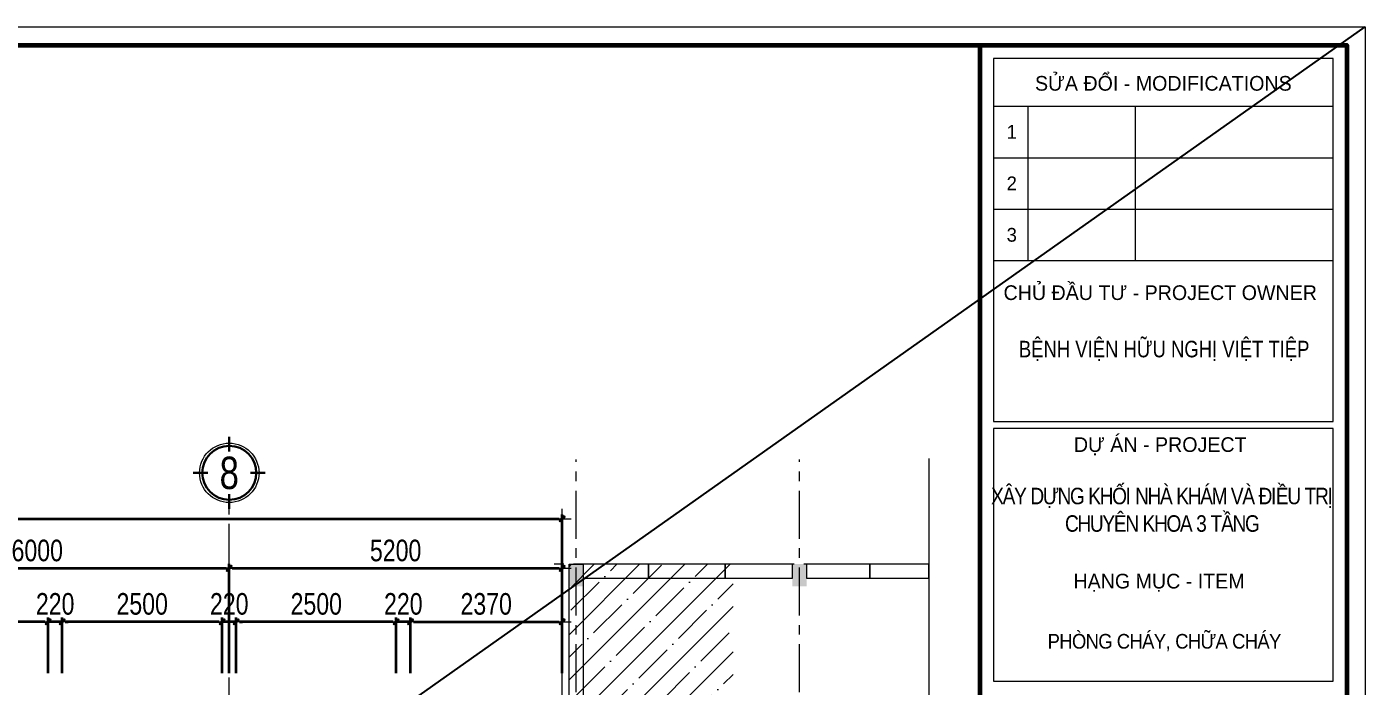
# Model space of a CAD drawing. Header units: millimetres. Extents: x 1109421 to 1726579, y -247837 to 144927.
# Drawn here: x 1495391 to 1516304, y -159132 to -148822 of the extents above; entities that cross this region are included whole.
import ezdxf
from ezdxf.enums import TextEntityAlignment as Align

# ---------------------------------------------------------------- set-up
doc = ezdxf.new("R2010")
doc.units = ezdxf.units.MM
doc.header["$LTSCALE"] = 600
doc.header["$MEASUREMENT"] = 0
doc.linetypes.add('CENTER', pattern=[2, 1.25, -0.25, 0.25, -0.25])
doc.linetypes.add('DASHED', pattern=[0.75, 0.5, -0.25])
doc.layers.get('0').update_dxf_attribs({"lineweight": 0})
doc.layers.get('Defpoints').update_dxf_attribs({"lineweight": 0})
for name, color, linetype, lineweight in [('08. Net Text', 3, 'Continuous', 13), ('cat1', 30, 'Continuous', 50), ('dim', 144, 'Continuous', 13), ('hatch1', 136, 'Continuous', 9), ('Khungten_LCDI', 7, 'Continuous', 25), ('LC ISO', 153, 'Continuous', 13), ('LC Khac', 4, 'Continuous', 9), ('LC Text1', 3, 'Continuous', 20), ('PCCC-BAO CHAY - DAY', 3, 'DASHED', 35), ('thay1', 63, 'Continuous', 18), ('truc', 76, 'CENTER', 9)]:
    doc.layers.add(name, color=color, linetype=linetype, lineweight=lineweight)
doc.layers.add('KCS_Plotter', color=11, linetype='Continuous', plot=False)
doc.styles.add('EG 1', font='VHAVANB.TTF')
doc.styles.add('HOATBIF', font='hoatbif.shx', dxfattribs={"width": 0.8})
doc.styles.add('Khungten', font='VHAVAN.TTF', dxfattribs={"width": 0.9, "height": 5000})
doc.styles.add('Tahoma', font='tahoma.ttf')
doc.styles.add('Text Khung Ten', font='VHAVAN.TTF')
doc.styles.add('Title', font='VHBLACK.TTF')
doc.dimstyles.new('1-135', dxfattribs={"dimscale": 135, "dimtxt": 2.5, "dimasz": 0.35, "dimexe": 0.5, "dimexo": 0, "dimgap": 0.8, "dimtad": 1, "dimdec": 0, "dimzin": 0, "dimdsep": 46, "dimtxsty": 'HOATBIF', "dimblk1": 'DOT', "dimblk2": 'DOT', "dimsah": 1, "dimcen": -1, "dimdle": 1, "dimclrd": 256, "dimclre": 256, "dimclrt": 4, "dimadec": 3, "dimazin": 2, "dimtfac": 0.333333, "dimtdec": 0, "dimtix": 1, "dimtmove": 2, "dimatfit": 3, "dimldrblk": 'DOT', "dimfxl": 1, "dimtvp": 0.833333, "dimtolj": 1, "dimtzin": 0, "dimarcsym": 0})

# ---------------------------------------------------------------- blocks, each defined once
blk = doc.blocks.new('t 2')
at = {"layer": 'LC Khac'}
for points in [[(-3380, -1984), (-3600, -1984), (-3600, -1634), (-3380, -1634)], [(110, -1984), (-110, -1984), (-110, -1634), (110, -1634)], [(-3600, -7448), (-3600, -7228), (-3250, -7228), (-3250, -7448)], [(-3380, -9544), (-3600, -9544), (-3600, -9324), (-3380, -9324)], [(110, -9544), (-110, -9544), (-110, -9324), (110, -9324)], [(-3380, -13058), (-3600, -13058), (-3600, -12838), (-3380, -12838)], [(-3380, -15934), (-3600, -15934), (-3600, -15714), (-3380, -15714)], [(110, -15934), (-110, -15934), (-110, -15714), (110, -15714)]]:
    blk.add_hatch(color=256, dxfattribs=at).paths.add_polyline_path(points)
at = {"layer": 'LC Khac', "ltscale": 5}
for p, q in [((-2630, -11344), (-2630, -14964)), ((-3380, -11829), (-1930, -11829)), ((-1880, -11829), (-1880, -14214)), ((-1880, -11829), (-1880, -11829)), ((-1610, -11829), (-1880, -11829)), ((-1610, -13369), (-1610, -11829)), ((-1560, -11829), (-110, -11829)), ((-110, -12094), (-110, -11829)), ((-3380, -12094), (-1930, -12094)), ((-1880, -12094), (-1880, -12094)), ((-1560, -12094), (-110, -12094)), ((-110, -15714), (-110, -12094)), ((-110, -12094), (110, -12094)), ((110, -15714), (110, -12094)), ((-3380, -12359), (-1930, -12359)), ((-1880, -12359), (-1880, -12359)), ((-1560, -12359), (-110, -12359)), ((-3380, -12624), (-1930, -12624)), ((-1560, -12624), (-110, -12624)), ((-3380, -12889), (-1930, -12889)), ((-1560, -12889), (-110, -12889)), ((-3380, -13154), (-1930, -13154)), ((-1610, -13369), (-110, -13104)), ((-1610, -13419), (-110, -13154)), ((-1560, -13154), (-398, -13154)), ((-3380, -13419), (-1930, -13419)), ((-1610, -14214), (-1610, -13419)), ((-1560, -13419), (-110, -13419)), ((-860, -14964), (-860, -13419)), ((-3380, -13684), (-1930, -13684)), ((-1560, -13684), (-110, -13684)), ((-3380, -13949), (-1930, -13949)), ((-1560, -13949), (-110, -13949)), ((-3380, -14214), (-1930, -14214)), ((-1880, -14214), (-1610, -14214)), ((-1560, -14214), (-110, -14214)), ((-1560, -14214), (-110, -14214)), ((-2630, -14964), (-860, -14964))]:
    blk.add_line(p, q, dxfattribs=at)
for points in [[(-3381, -7444), (-3601, -7444), (-3601, -1637), (-3381, -1637)], [(-3380, -1854), (-2360, -1854), (-2360, -1634), (-3380, -1634)], [(-2360, -1854), (-1160, -1854), (-1160, -1634), (-2360, -1634)], [(-1160, -1854), (-110, -1854), (-110, -1634), (-1160, -1634)], [(110, -1854), (1100, -1854), (1100, -1634), (110, -1634)], [(1100, -1854), (2019, -1854), (2019, -1634), (1100, -1634)], [(-3601, -7444), (-3380, -7444), (-3380, -9544), (-3601, -9544)], [(-3600, -12838), (-3380, -12838), (-3380, -9544), (-3600, -9544)], [(-3600, -13058), (-3600, -14214), (-3380, -14214), (-3380, -13058)], [(-3380, -15934), (-110, -15934), (-110, -15714), (-3380, -15714)], [(110, -15934), (1145, -15934), (1145, -15714), (110, -15714)]]:
    blk.add_lwpolyline(points, close=True, dxfattribs=at)
for points in [[(2019, -10438), (-3380, -10438), (-3380, -10658), (2019, -10658)], [(-860, -13287), (-860, -14964), (-2630, -14964), (-2630, -11344), (-860, -11344), (-860, -13236)], [(-1560, -13411), (-1560, -14264), (-1930, -14264), (-1930, -11779), (-1560, -11779), (-1560, -13360)], [(-3380, -13154), (-2630, -13419), (-1880, -13154)], [(-1610, -13552), (-860, -13287), (-110, -13552)]]:
    blk.add_lwpolyline(points, dxfattribs=at)
at = {"layer": 'thay1', "ltscale": 5}
blk.add_lwpolyline([(2019, 15), (2019, -7089), (2447, -7089), (1812, -7342), (2019, -7342), (2019, -16886)], dxfattribs=at)
at = {"layer": 'truc'}
for p, q in [((-3490, -16837), (-3490, 0)), ((0, -16837), (0, 0)), ((1825, -7337), (-3881, -7338)), ((2019, -9437), (-3881, -9438)), ((2023, -12938), (-3881, -12938)), ((2019, -15934), (-3600, -15934))]:
    blk.add_line(p, q, dxfattribs=at)
blk.add_lwpolyline([(2019, -1634), (-3881, -1634)], dxfattribs=at)
blk = doc.blocks.new('DOT')
at = {"layer": 'dim'}
for p, q in [((-3, 0), (3, 0)), ((-1, -1), (1, 1))]:
    blk.add_line(p, q, dxfattribs=at)
blk.add_lwpolyline([(0.5, 1), (-1, -0.5), (-0.5, -1), (1, 0.5)], close=True, dxfattribs=at)
blk = doc.blocks.new('*D2220')
at = {"layer": 'Defpoints', "color": 0, "transparency": 16777216}
for p in [(41475, 64177), (35475, 62540), (41475, 62540)]:
    blk.add_point(p, dxfattribs=at)
at = {"layer": 'dim', "lineweight": -2, "transparency": 16777216}
for p, q in [((35475, 62540), (35475, 64245)), ((41475, 62540), (41475, 64245)), ((35523, 64177), (41428, 64177))]:
    blk.add_line(p, q, dxfattribs=at)
at = {"layer": 'dim', "lineweight": -2, "transparency": 16777216, "xscale": 47.25, "yscale": 47.25, "zscale": 47.25, "rotation": 180}
blk.add_blockref('DOT', (35475, 64177), dxfattribs=at)
at = {"layer": 'dim', "lineweight": -2, "transparency": 16777216, "xscale": 47.25, "yscale": 47.25, "zscale": 47.25}
blk.add_blockref('DOT', (41475, 64177), dxfattribs=at)
at = {"layer": 'dim', "color": 4, "transparency": 16777216, "insert": (38475, 64454), "char_height": 337.5, "attachment_point": 5, "style": 'HOATBIF'}
blk.add_mtext('\\A1;6000', dxfattribs=at)
blk = doc.blocks.new('_Dot')
at = {"color": 0, "linetype": 'ByBlock', "lineweight": -2}
blk.add_line((-0.5, 0), (-1, 0), dxfattribs=at)
at = {"color": 0, "linetype": 'ByBlock', "const_width": 0.5}
blk.add_lwpolyline([(-0.25, 0, 1), (0.25, 0, 1)], format="xyb", close=True, dxfattribs=at)
blk = doc.blocks.new('KyHieu TrucDinhVi')
at = {"color": 7, "lineweight": 30}
for p, q in [((0, 2.36), (0, 4)), ((-2.36, 0), (-4, 0)), ((2.36, 0), (4, 0)), ((0, -2.36), (0, -4))]:
    blk.add_line(p, q, dxfattribs=at)
blk.add_circle((0, 0), 3.3)
blk.add_circle((0, 0), 3, dxfattribs=at)
at = {"ltscale": 20, "style": 'Tahoma'}
blk.add_attdef('AA', text='', height=3, dxfattribs=at).set_placement((0, 0), align=Align.MIDDLE_CENTER)
blk = doc.blocks.new('*D2247')
at = {"layer": 'Defpoints', "color": 0, "transparency": 16777216}
for p in [(44085, 63342), (44085, 62540), (44305, 62540)]:
    blk.add_point(p, dxfattribs=at)
at = {"layer": 'dim', "lineweight": -2, "transparency": 16777216}
for p, q in [((44085, 62540), (44085, 63410)), ((44305, 62540), (44305, 63410)), ((44038, 63342), (43991, 63342)), ((44305, 63342), (44085, 63342)), ((44353, 63342), (44400, 63342))]:
    blk.add_line(p, q, dxfattribs=at)
at = {"layer": 'dim', "lineweight": -2, "transparency": 16777216, "xscale": 47.25, "yscale": 47.25, "zscale": 47.25}
blk.add_blockref('DOT', (44085, 63342), dxfattribs=at)
at = {"layer": 'dim', "lineweight": -2, "transparency": 16777216, "xscale": 47.25, "yscale": 47.25, "zscale": 47.25, "rotation": 180}
blk.add_blockref('DOT', (44305, 63342), dxfattribs=at)
at = {"layer": 'dim', "color": 4, "transparency": 16777216, "insert": (44195, 63619), "char_height": 337.5, "attachment_point": 5, "style": 'HOATBIF'}
blk.add_mtext('\\A1;220', dxfattribs=at)
blk = doc.blocks.new('*D2248')
at = {"layer": 'Defpoints', "color": 0, "transparency": 16777216}
for p in [(41585, 63342), (41585, 62540), (44085, 62540)]:
    blk.add_point(p, dxfattribs=at)
at = {"layer": 'dim', "lineweight": -2, "transparency": 16777216}
for p, q in [((41585, 62540), (41585, 63410)), ((44085, 62540), (44085, 63410)), ((44038, 63342), (41633, 63342))]:
    blk.add_line(p, q, dxfattribs=at)
at = {"layer": 'dim', "lineweight": -2, "transparency": 16777216, "xscale": 47.25, "yscale": 47.25, "zscale": 47.25, "rotation": 180}
blk.add_blockref('DOT', (41585, 63342), dxfattribs=at)
at = {"layer": 'dim', "lineweight": -2, "transparency": 16777216, "xscale": 47.25, "yscale": 47.25, "zscale": 47.25}
blk.add_blockref('DOT', (44085, 63342), dxfattribs=at)
at = {"layer": 'dim', "color": 4, "transparency": 16777216, "insert": (42835, 63619), "char_height": 337.5, "attachment_point": 5, "style": 'HOATBIF'}
blk.add_mtext('\\A1;2500', dxfattribs=at)
blk = doc.blocks.new('*D2249')
at = {"layer": 'Defpoints', "color": 0, "transparency": 16777216}
for p in [(41365, 63342), (41365, 62540), (41585, 62540)]:
    blk.add_point(p, dxfattribs=at)
at = {"layer": 'dim', "lineweight": -2, "transparency": 16777216}
for p, q in [((41365, 62540), (41365, 63410)), ((41585, 62540), (41585, 63410)), ((41318, 63342), (41271, 63342)), ((41585, 63342), (41365, 63342)), ((41633, 63342), (41680, 63342))]:
    blk.add_line(p, q, dxfattribs=at)
at = {"layer": 'dim', "lineweight": -2, "transparency": 16777216, "xscale": 47.25, "yscale": 47.25, "zscale": 47.25}
blk.add_blockref('DOT', (41365, 63342), dxfattribs=at)
at = {"layer": 'dim', "lineweight": -2, "transparency": 16777216, "xscale": 47.25, "yscale": 47.25, "zscale": 47.25, "rotation": 180}
blk.add_blockref('DOT', (41585, 63342), dxfattribs=at)
at = {"layer": 'dim', "color": 4, "transparency": 16777216, "insert": (41475, 63619), "char_height": 337.5, "attachment_point": 5, "style": 'HOATBIF'}
blk.add_mtext('\\A1;220', dxfattribs=at)
blk = doc.blocks.new('*D2250')
at = {"layer": 'Defpoints', "color": 0, "transparency": 16777216}
for p in [(38865, 63342), (38865, 62540), (41365, 62540)]:
    blk.add_point(p, dxfattribs=at)
at = {"layer": 'dim', "lineweight": -2, "transparency": 16777216}
for p, q in [((38865, 62540), (38865, 63410)), ((41365, 62540), (41365, 63410)), ((41318, 63342), (38913, 63342))]:
    blk.add_line(p, q, dxfattribs=at)
at = {"layer": 'dim', "lineweight": -2, "transparency": 16777216, "xscale": 47.25, "yscale": 47.25, "zscale": 47.25, "rotation": 180}
blk.add_blockref('DOT', (38865, 63342), dxfattribs=at)
at = {"layer": 'dim', "lineweight": -2, "transparency": 16777216, "xscale": 47.25, "yscale": 47.25, "zscale": 47.25}
blk.add_blockref('DOT', (41365, 63342), dxfattribs=at)
at = {"layer": 'dim', "color": 4, "transparency": 16777216, "insert": (40115, 63619), "char_height": 337.5, "attachment_point": 5, "style": 'HOATBIF'}
blk.add_mtext('\\A1;2500', dxfattribs=at)
blk = doc.blocks.new('*D2251')
at = {"layer": 'Defpoints', "color": 0, "transparency": 16777216}
for p in [(38645, 63342), (38645, 62540), (38865, 62540)]:
    blk.add_point(p, dxfattribs=at)
at = {"layer": 'dim', "lineweight": -2, "transparency": 16777216}
for p, q in [((38645, 62540), (38645, 63410)), ((38865, 62540), (38865, 63410)), ((38598, 63342), (38551, 63342)), ((38865, 63342), (38645, 63342)), ((38913, 63342), (38960, 63342))]:
    blk.add_line(p, q, dxfattribs=at)
at = {"layer": 'dim', "lineweight": -2, "transparency": 16777216, "xscale": 47.25, "yscale": 47.25, "zscale": 47.25}
blk.add_blockref('DOT', (38645, 63342), dxfattribs=at)
at = {"layer": 'dim', "lineweight": -2, "transparency": 16777216, "xscale": 47.25, "yscale": 47.25, "zscale": 47.25, "rotation": 180}
blk.add_blockref('DOT', (38865, 63342), dxfattribs=at)
at = {"layer": 'dim', "color": 4, "transparency": 16777216, "insert": (38755, 63619), "char_height": 337.5, "attachment_point": 5, "style": 'HOATBIF'}
blk.add_mtext('\\A1;220', dxfattribs=at)
blk = doc.blocks.new('*D2252')
at = {"layer": 'Defpoints', "color": 0, "transparency": 16777216}
for p in [(34095, 63342), (34095, 62540), (38645, 62540)]:
    blk.add_point(p, dxfattribs=at)
at = {"layer": 'dim', "lineweight": -2, "transparency": 16777216}
for p, q in [((34095, 62540), (34095, 63410)), ((38645, 62540), (38645, 63410)), ((38598, 63342), (34143, 63342))]:
    blk.add_line(p, q, dxfattribs=at)
at = {"layer": 'dim', "lineweight": -2, "transparency": 16777216, "xscale": 47.25, "yscale": 47.25, "zscale": 47.25, "rotation": 180}
blk.add_blockref('DOT', (34095, 63342), dxfattribs=at)
at = {"layer": 'dim', "lineweight": -2, "transparency": 16777216, "xscale": 47.25, "yscale": 47.25, "zscale": 47.25}
blk.add_blockref('DOT', (38645, 63342), dxfattribs=at)
at = {"layer": 'dim', "color": 4, "transparency": 16777216, "insert": (36370, 63619), "char_height": 337.5, "attachment_point": 5, "style": 'HOATBIF'}
blk.add_mtext('\\A1;4550', dxfattribs=at)
blk = doc.blocks.new('*D2303')
at = {"layer": 'Defpoints', "color": 0, "transparency": 16777216}
for p in [(46675, 64952), (4875, 62540), (46675, 62540)]:
    blk.add_point(p, dxfattribs=at)
at = {"layer": 'dim', "lineweight": -2, "transparency": 16777216}
for p, q in [((4875, 62540), (4875, 65020)), ((4923, 64952), (46628, 64952)), ((46675, 62540), (46675, 65020))]:
    blk.add_line(p, q, dxfattribs=at)
at = {"layer": 'dim', "lineweight": -2, "transparency": 16777216, "xscale": 47.25, "yscale": 47.25, "zscale": 47.25, "rotation": 180}
blk.add_blockref('DOT', (4875, 64952), dxfattribs=at)
at = {"layer": 'dim', "lineweight": -2, "transparency": 16777216, "xscale": 47.25, "yscale": 47.25, "zscale": 47.25}
blk.add_blockref('DOT', (46675, 64952), dxfattribs=at)
at = {"layer": 'dim', "color": 4, "transparency": 16777216, "insert": (26825, 65229), "char_height": 337.5, "attachment_point": 5, "style": 'HOATBIF'}
blk.add_mtext('\\A1;41800', dxfattribs=at)
blk = doc.blocks.new('*D2304')
at = {"layer": 'Defpoints', "color": 0, "transparency": 16777216}
for p in [(46675, 64177), (41475, 62540), (46675, 62540)]:
    blk.add_point(p, dxfattribs=at)
at = {"layer": 'dim', "lineweight": -2, "transparency": 16777216}
for p, q in [((41475, 62540), (41475, 64245)), ((46675, 62540), (46675, 64245)), ((41523, 64177), (46628, 64177))]:
    blk.add_line(p, q, dxfattribs=at)
at = {"layer": 'dim', "lineweight": -2, "transparency": 16777216, "xscale": 47.25, "yscale": 47.25, "zscale": 47.25, "rotation": 180}
blk.add_blockref('DOT', (41475, 64177), dxfattribs=at)
at = {"layer": 'dim', "lineweight": -2, "transparency": 16777216, "xscale": 47.25, "yscale": 47.25, "zscale": 47.25}
blk.add_blockref('DOT', (46675, 64177), dxfattribs=at)
at = {"layer": 'dim', "color": 4, "transparency": 16777216, "insert": (44075, 64454), "char_height": 337.5, "attachment_point": 5, "style": 'HOATBIF'}
blk.add_mtext('\\A1;5200', dxfattribs=at)
blk = doc.blocks.new('*D2305')
at = {"layer": 'Defpoints', "color": 0, "transparency": 16777216}
for p in [(46675, 63342), (44305, 62540), (46675, 62540)]:
    blk.add_point(p, dxfattribs=at)
at = {"layer": 'dim', "lineweight": -2, "transparency": 16777216}
for p, q in [((44305, 62540), (44305, 63410)), ((46675, 62540), (46675, 63410)), ((44353, 63342), (46628, 63342))]:
    blk.add_line(p, q, dxfattribs=at)
at = {"layer": 'dim', "lineweight": -2, "transparency": 16777216, "xscale": 47.25, "yscale": 47.25, "zscale": 47.25, "rotation": 180}
blk.add_blockref('DOT', (44305, 63342), dxfattribs=at)
at = {"layer": 'dim', "lineweight": -2, "transparency": 16777216, "xscale": 47.25, "yscale": 47.25, "zscale": 47.25}
blk.add_blockref('DOT', (46675, 63342), dxfattribs=at)
at = {"layer": 'dim', "color": 4, "transparency": 16777216, "insert": (45490, 63619), "char_height": 337.5, "attachment_point": 5, "style": 'HOATBIF'}
blk.add_mtext('\\A1;2370', dxfattribs=at)
blk = doc.blocks.new('A$Cb3b0a436')
at = {"layer": 'Defpoints', "color": 0, "lineweight": 0}
blk.add_lwpolyline([(6.98, 0), (6.98, 297), (426.98, 297), (426.98, 0)], close=True, dxfattribs=at)
at = {"layer": 'Khungten_LCDI', "color": 5, "lineweight": 60}
blk.add_line((384.98, 295), (384.98, 2), dxfattribs=at)
at = {"layer": 'Khungten_LCDI', "color": 5, "lineweight": 25}
blk.add_line((424.98, 2), (424.98, 295), dxfattribs=at)
at = {"layer": 'Khungten_LCDI', "color": 9, "lineweight": 15}
for p, q in [((386.48, 288.33), (423.48, 288.33)), ((390.21, 288.33), (390.21, 271.49)), ((401.91, 288.33), (401.91, 271.49)), ((386.48, 282.72), (423.48, 282.72)), ((386.48, 277.1), (423.48, 277.1)), ((386.48, 271.49), (423.48, 271.49))]:
    blk.add_line(p, q, dxfattribs=at)
at = {"layer": 'Khungten_LCDI', "color": 5, "lineweight": 60}
blk.add_lwpolyline([(18.98, 2), (18.98, 295), (424.98, 295), (424.98, 2)], close=True, dxfattribs=at)
at = {"layer": 'Khungten_LCDI', "color": 9, "lineweight": 15}
for points in [[(386.48, 253.96), (423.48, 253.96), (423.48, 293.52), (386.48, 293.52)], [(386.48, 225.64), (423.48, 225.64), (423.48, 253.18), (386.48, 253.18)]]:
    blk.add_lwpolyline(points, close=True, dxfattribs=at)
at = {"color": 7, "style": 'Khungten'}
for s, p in [('söa ®æi - modifications', (404.98, 290.03)), ('chñ ®Çu t\xad - project owner', (404.64, 267.2)), ('dù ¸n - project', (404.64, 250.63)), ('h¹ng môc - item', (404.51, 235.74))]:
    blk.add_text(s, height=1.6, dxfattribs=at).set_placement(p, align=Align.CENTER)
at = {"color": 4, "attachment_point": 5, "style": 'Khungten'}
for s, insert, char_height, width in [('{\\f.VnArialH|b0|i0|c0|p34;\\W0.8;bÖnh viÖn h÷u nghÞ viÖt tiÖp}', (405.07, 261.65), 1.8, 32.9179), ('{\\f.VnArialH|b0|i0|c0|p34;\\W0.83;\\T0.9;x©y dùng khèi nhµ kh¸m vµ ®iÒu trÞ  \\Pchuyªn khoa 3 tÇng}', (404.8, 244.31), 1.8, 43.0788), ('{\\f.VnArialH|b0|i0|c0|p34;\\T0.95;PHßNG CH¸Y, CH÷A CH¸Y}', (405.07, 229.83), 1.6, 38.1543)]:
    blk.add_mtext(s, dxfattribs=dict(at, insert=insert, char_height=char_height, width=width))
at = {"color": 7, "style": 'Khungten', "width": 0.8}
for tag, p in [('REVISION', (413.97, 41.04)), ('NGAYHT', (414.44, 32.41))]:
    blk.add_attdef(tag, text='', height=2, dxfattribs=at).set_placement(p, align=Align.CENTER)
at = {"layer": '08. Net Text', "color": 7, "style": 'Text Khung Ten'}
blk.add_text('1', height=1.5, dxfattribs=at).set_placement((387.9, 284.79))
at = {"layer": '08. Net Text', "color": 7, "ltscale": 2, "style": 'Text Khung Ten'}
for s, p in [('2', (387.9, 279.17)), ('3', (387.9, 273.56))]:
    blk.add_text(s, height=1.5, dxfattribs=at).set_placement(p)
at = {"layer": 'LC Text1', "style": 'Title', "width": 1.485915}
for tag, p, p2 in [('TENBANVE1', (388.11, 59.64), (422.38, 59.64)), ('TENBANVE2', (388.11, 52.88), (422.38, 52.88))]:
    blk.add_attdef(tag, text='', height=2.5, dxfattribs=at).set_placement(p, p2, align=Align.FIT)
at = {"layer": 'LC Text1', "style": 'Title', "width": 0.7}
blk.add_attdef('SOBANVE', text='', height=2.5, dxfattribs=at).set_placement((414.6, 9.54), align=Align.CENTER)
blk = doc.blocks.new('A$C08333679')
at = {"layer": 'hatch1'}
h = blk.add_hatch(dxfattribs=at)
h.set_pattern_fill('ANSI35', color=256, scale=2000)
h.set_pattern_definition([(45, (-2043221, 6898.65), (-353.55339, 353.55339), []), (45, (-2042867.44, 6898.65), (-353.55339, 353.55339), [625, -125, 0, -125])])
h.paths.add_polyline_path([(49347.1, 64240), (46785.3, 64240), (46785.3, 49943), (49347.1, 49943)])
h.paths.add_polyline_path([(47218.5, 56834.1), (48906, 56834.1), (48906, 57557.3), (47218.5, 57557.3)], flags=24)
h.paths.add_polyline_path([(46820.3, 57353.6), (49327.6, 57353.6), (49327.6, 58085), (46820.3, 58085)], flags=24)
at = {"layer": 'truc'}
for p, q in [((41475.3, 44920.7), (41475.3, 65106.5)), ((46675.3, 45164.2), (46675.3, 65106.5))]:
    blk.add_line(p, q, dxfattribs=at)
at = {"layer": 'cat1'}
blk.add_blockref('t 2', (50385.6, 65877.4), dxfattribs=at)
at = {"layer": 'LC ISO'}
ref = blk.add_blockref('KyHieu TrucDinhVi', (41475.3, 65669.8), dxfattribs=dict(at, xscale=140.8352653944289, yscale=140.8352653944289, zscale=140.8352653944289))
ref.add_attrib('AA', '8', dxfattribs={"layer": '0', "ltscale": 20, "height": 507, "style": 'EG 1', "width": 0.8}).set_placement((41475.3, 65669.8), align=Align.MIDDLE_CENTER)
at = {"layer": 'dim'}
dim = blk.add_linear_dim(base=(46675.3, 64952.2), p1=(4875.3, 62539.8), p2=(46675.3, 62539.8), dimstyle='1-135', dxfattribs=at)
dim.commit()
dim.dimension.update_dxf_attribs({"geometry": '*D2303', "text_midpoint": (26824.8, 65229), "dimtype": 160})
for base, p1, p2, picture, middle in [((41475.3, 64177.5), (35475.3, 62539.8), (41475.3, 62539.8), '*D2220', (38475.3, 64454.2)), ((46675.3, 64177.5), (41475.3, 62539.8), (46675.3, 62539.8), '*D2304', (44075.3, 64454.2)), ((34095.3, 63342.1), (38645.3, 62539.8), (34095.3, 62539.8), '*D2252', (36370.3, 63618.9)), ((38645.3, 63342.1), (38865.3, 62539.8), (38645.3, 62539.8), '*D2251', (38755.3, 63618.9)), ((38865.3, 63342.1), (41365.3, 62539.8), (38865.3, 62539.8), '*D2250', (40115.3, 63618.9)), ((41365.3, 63342.1), (41585.3, 62539.8), (41365.3, 62539.8), '*D2249', (41475.3, 63618.9)), ((41585.3, 63342.1), (44085.3, 62539.8), (41585.3, 62539.8), '*D2248', (42835.3, 63618.9)), ((44085.3, 63342.1), (44305.3, 62539.8), (44085.3, 62539.8), '*D2247', (44195.3, 63618.9)), ((46675.3, 63342.1), (44305.3, 62539.8), (46675.3, 62539.8), '*D2305', (45490.3, 63618.9))]:
    dim = blk.add_linear_dim(base=base, p1=p1, p2=p2, dimstyle='1-135', dxfattribs=at)
    dim.commit()
    dim.dimension.update_dxf_attribs({"geometry": picture, "text_midpoint": middle})

msp = doc.modelspace()

# ---------------------------------------------------------------- block references
at = {"layer": 'PCCC-BAO CHAY - DAY'}
msp.add_blockref('A$C08333679', (1457079.2, -221465.7), dxfattribs=at)

# ---------------------------------------------------------------- next in the draw order: linework, layer by layer
at = {"layer": 'KCS_Plotter'}
msp.add_line((1456097.2, -191396.9), (1516304.3, -148821.8), dxfattribs=at)

# ---------------------------------------------------------------- next in the draw order: block references
at = {"xscale": 143.35021493995, "yscale": 143.35021493995, "zscale": 143.35021493995}
msp.add_blockref('A$Cb3b0a436', (1455096, -191396.9), dxfattribs=at)

doc.saveas('drawing.dxf')
